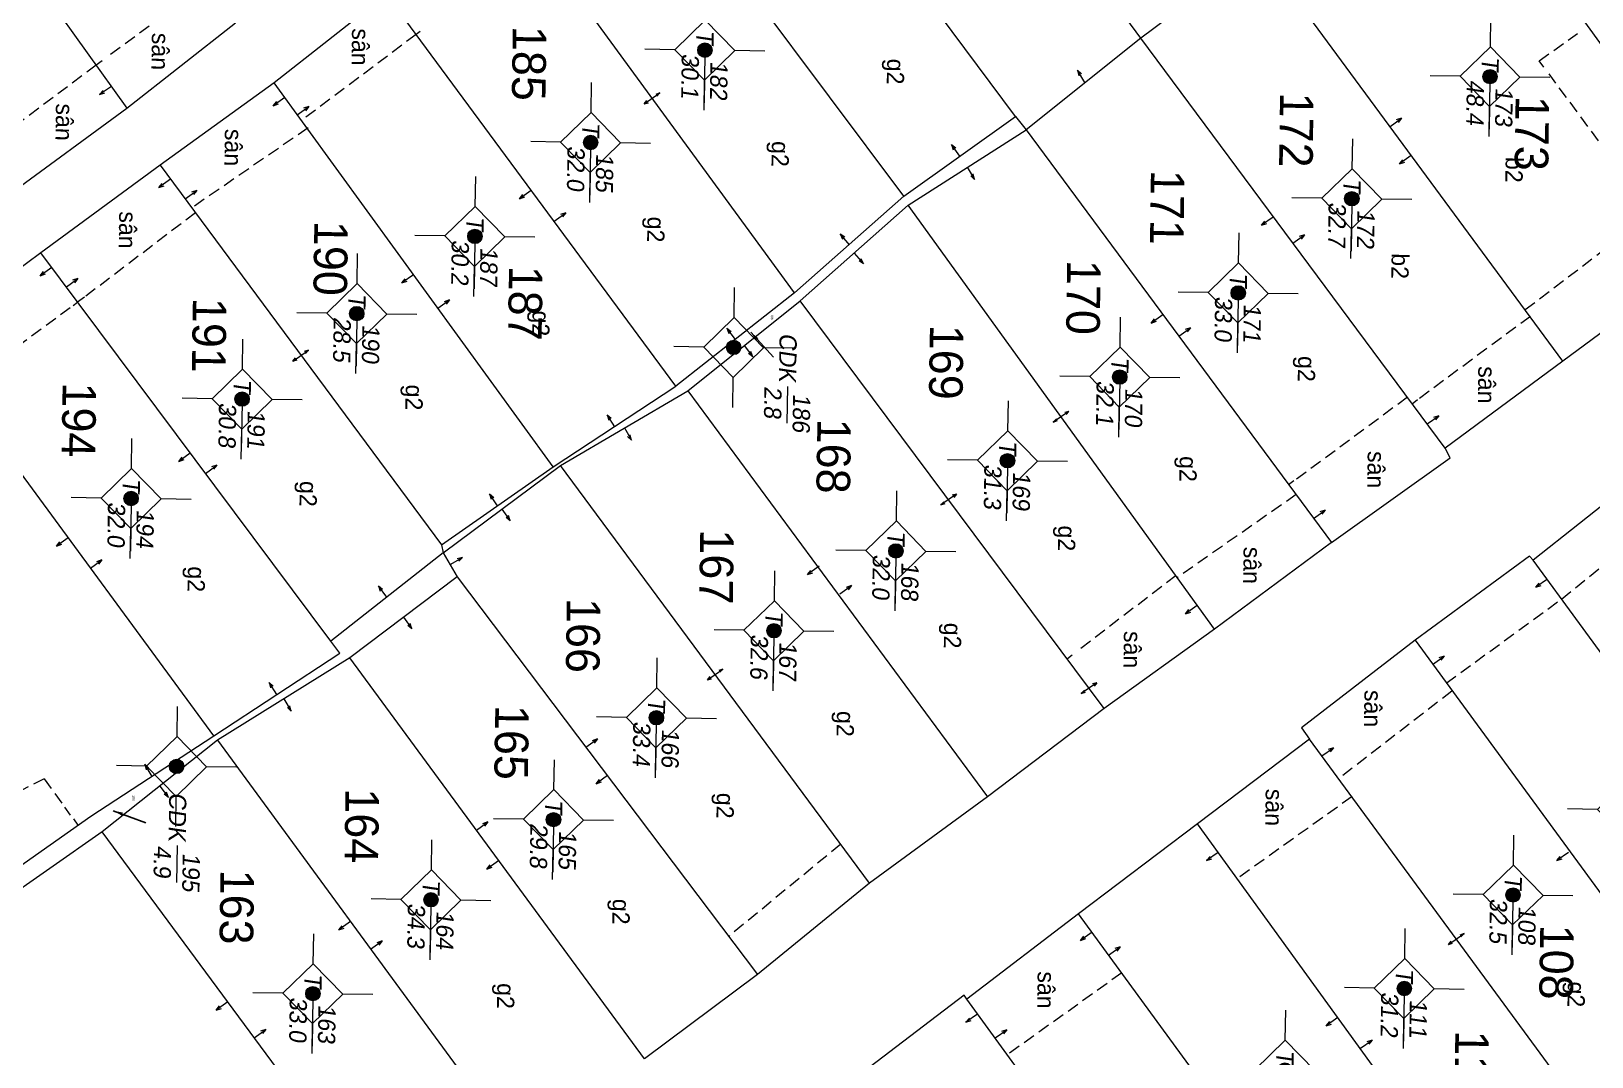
# Model space of a CAD drawing. Extents: x 601689 to 602595, y 1189742 to 1190763.
# Drawn here: x 602082.27 to 602114.79, y 1190391.69 to 1190413.07 of the extents above; entities that cross this region are included whole.
import ezdxf
from ezdxf.enums import TextEntityAlignment as Align

# ---------------------------------------------------------------- set-up
doc = ezdxf.new("R2010")
doc.units = 0
doc.header["$MEASUREMENT"] = 0
doc.linetypes.add('HIDDEN', pattern=[0.375, 0.25, -0.125])
for name, color, linetype in [('10', 250, 'Continuous'), ('11', 7, 'Continuous'), ('13', 7, 'Continuous'), ('14', 7, 'Continuous'), ('15', 7, 'Continuous'), ('16', 7, 'Continuous'), ('53', 7, 'Continuous')]:
    doc.layers.add(name, color=color, linetype=linetype)
doc.styles.add('TXT', font='vnshx.shx')
doc.dimstyles.new('MSADIM', dxfattribs={"dimtxt": 0.2, "dimasz": 0.2, "dimexe": 0.1, "dimexo": 0.1, "dimgap": 0.1, "dimtad": 0, "dimtih": 1, "dimtoh": 1, "dimdsep": 46, "dimtxsty": 'TXT', "dimsah": 1, "dimcen": 0.1, "dimse1": 1, "dimse2": 1, "dimadec": 0, "dimazin": 0, "dimtfac": 1, "dimtofl": 0, "dimtmove": 0, "dimatfit": 3, "dimfxl": 1, "dimtvp": 0.1, "dimtolj": 1, "dimarcsym": 0})

# ---------------------------------------------------------------- blocks, each defined once
blk = doc.blocks.new('NH3R')
at = {"layer": '16', "color": 7, "linetype": 'Continuous', "lineweight": 0}
for p, q in [((0, 0), (0.297, -0.005)), ((0.297, -0.005), (0.186, 0.031)), ((0.297, -0.005), (0.189, -0.033))]:
    blk.add_line(p, q, dxfattribs=at)
blk = doc.blocks.new('NH3')
at = {"layer": '16', "color": 7, "linetype": 'Continuous', "lineweight": 0}
for p, q in [((-0.199, -0.002), (-0.113, 0.021)), ((0.197, -0.012), (0.107, 0.015)), ((-0.199, -0.002), (0.197, -0.012)), ((-0.199, -0.002), (-0.116, -0.035)), ((0.197, -0.012), (0.104, -0.027))]:
    blk.add_line(p, q, dxfattribs=at)
blk = doc.blocks.new('*M1529152915291529')
at = {"layer": '13', "color": 3, "linetype": 'Continuous', "lineweight": 0}
blk.add_line((602445.456, 1189776.29), (602446.476, 1189776.29), dxfattribs=at)
at = {"layer": '13', "color": 3, "linetype": 'Continuous', "lineweight": 0, "style": 'TXT', "oblique": 7.6055}
for s, p in [('108', (602445.606, 1189776.59)), ('32.5', (602445.456, 1189775.99))]:
    blk.add_text(s, height=0.36, dxfattribs=at).set_placement(p, align=Align.MIDDLE_LEFT)
blk.add_text('T', height=0.36, dxfattribs=at).set_placement((602445.259, 1189776.29), align=Align.MIDDLE_RIGHT)
blk = doc.blocks.new('*M1532153215321532')
at = {"layer": '13', "color": 3, "linetype": 'Continuous', "lineweight": 0}
blk.add_line((602428.406, 1189775.562), (602429.426, 1189775.562), dxfattribs=at)
at = {"layer": '13', "color": 3, "linetype": 'Continuous', "lineweight": 0, "style": 'TXT', "oblique": 7.6055}
for s, p in [('173', (602428.556, 1189775.862)), ('48.4', (602428.406, 1189775.262))]:
    blk.add_text(s, height=0.36, dxfattribs=at).set_placement(p, align=Align.MIDDLE_LEFT)
blk.add_text('T', height=0.36, dxfattribs=at).set_placement((602428.209, 1189775.562), align=Align.MIDDLE_RIGHT)
blk = doc.blocks.new('*M1537153715371537')
at = {"layer": '13', "color": 3, "linetype": 'Continuous', "lineweight": 0}
blk.add_line((602447.438, 1189774.052), (602448.458, 1189774.052), dxfattribs=at)
at = {"layer": '13', "color": 3, "linetype": 'Continuous', "lineweight": 0, "style": 'TXT', "oblique": 7.6055}
for s, p in [('111', (602447.588, 1189774.352)), ('31.2', (602447.438, 1189773.752))]:
    blk.add_text(s, height=0.36, dxfattribs=at).set_placement(p, align=Align.MIDDLE_LEFT)
blk.add_text('T', height=0.36, dxfattribs=at).set_placement((602447.241, 1189774.052), align=Align.MIDDLE_RIGHT)
blk = doc.blocks.new('*M1540154015401540')
at = {"layer": '13', "color": 3, "linetype": 'Continuous', "lineweight": 0}
blk.add_line((602430.991, 1189772.719), (602432.011, 1189772.719), dxfattribs=at)
at = {"layer": '13', "color": 3, "linetype": 'Continuous', "lineweight": 0, "style": 'TXT', "oblique": 7.6055}
for s, p in [('172', (602431.141, 1189773.019)), ('32.7', (602430.991, 1189772.419))]:
    blk.add_text(s, height=0.36, dxfattribs=at).set_placement(p, align=Align.MIDDLE_LEFT)
blk.add_text('T', height=0.36, dxfattribs=at).set_placement((602430.794, 1189772.719), align=Align.MIDDLE_RIGHT)
blk = doc.blocks.new('*M1544154415441544')
at = {"layer": '13', "color": 3, "linetype": 'Continuous', "lineweight": 0}
blk.add_line((602449.177, 1189771.588), (602450.197, 1189771.588), dxfattribs=at)
at = {"layer": '13', "color": 3, "linetype": 'Continuous', "lineweight": 0, "style": 'TXT', "oblique": 7.6055}
blk.add_text('T', height=0.36, dxfattribs=at).set_placement((602448.98, 1189771.588), align=Align.MIDDLE_RIGHT)
for s, p in [('112', (602449.327, 1189771.888)), ('32.3', (602449.177, 1189771.288))]:
    blk.add_text(s, height=0.36, dxfattribs=at).set_placement(p, align=Align.MIDDLE_LEFT)
blk = doc.blocks.new('*M1547154715471547')
at = {"layer": '13', "color": 3, "linetype": 'Continuous', "lineweight": 0}
blk.add_line((602432.99, 1189770.38), (602434.01, 1189770.38), dxfattribs=at)
at = {"layer": '13', "color": 3, "linetype": 'Continuous', "lineweight": 0, "style": 'TXT', "oblique": 7.6055}
for s, p in [('171', (602433.14, 1189770.68)), ('33.0', (602432.99, 1189770.08))]:
    blk.add_text(s, height=0.36, dxfattribs=at).set_placement(p, align=Align.MIDDLE_LEFT)
blk.add_text('T', height=0.36, dxfattribs=at).set_placement((602432.793, 1189770.38), align=Align.MIDDLE_RIGHT)
blk = doc.blocks.new('*M1554155415541554')
at = {"layer": '13', "color": 3, "linetype": 'Continuous', "lineweight": 0}
blk.add_line((602434.779, 1189767.937), (602435.799, 1189767.937), dxfattribs=at)
at = {"layer": '13', "color": 3, "linetype": 'Continuous', "lineweight": 0, "style": 'TXT', "oblique": 7.6055}
for s, p in [('170', (602434.929, 1189768.237)), ('32.1', (602434.779, 1189767.637))]:
    blk.add_text(s, height=0.36, dxfattribs=at).set_placement(p, align=Align.MIDDLE_LEFT)
blk.add_text('T', height=0.36, dxfattribs=at).set_placement((602434.582, 1189767.937), align=Align.MIDDLE_RIGHT)
blk = doc.blocks.new('*M1560156015601560')
at = {"layer": '13', "color": 3, "linetype": 'Continuous', "lineweight": 0}
blk.add_line((602436.557, 1189765.623), (602437.577, 1189765.623), dxfattribs=at)
at = {"layer": '13', "color": 3, "linetype": 'Continuous', "lineweight": 0, "style": 'TXT', "oblique": 7.6055}
for s, p in [('169', (602436.707, 1189765.923)), ('31.3', (602436.557, 1189765.323))]:
    blk.add_text(s, height=0.36, dxfattribs=at).set_placement(p, align=Align.MIDDLE_LEFT)
blk.add_text('T', height=0.36, dxfattribs=at).set_placement((602436.36, 1189765.623), align=Align.MIDDLE_RIGHT)
blk = doc.blocks.new('*M1567156715671567')
at = {"layer": '13', "color": 3, "linetype": 'Continuous', "lineweight": 0}
blk.add_line((602438.472, 1189763.325), (602439.492, 1189763.325), dxfattribs=at)
at = {"layer": '13', "color": 3, "linetype": 'Continuous', "lineweight": 0, "style": 'TXT', "oblique": 7.6055}
for s, p in [('168', (602438.622, 1189763.625)), ('32.0', (602438.472, 1189763.025))]:
    blk.add_text(s, height=0.36, dxfattribs=at).set_placement(p, align=Align.MIDDLE_LEFT)
blk.add_text('T', height=0.36, dxfattribs=at).set_placement((602438.275, 1189763.325), align=Align.MIDDLE_RIGHT)
blk = doc.blocks.new('*M1573157315731573')
at = {"layer": '13', "color": 3, "linetype": 'Continuous', "lineweight": 0}
blk.add_line((602440.171, 1189760.807), (602441.191, 1189760.807), dxfattribs=at)
at = {"layer": '13', "color": 3, "linetype": 'Continuous', "lineweight": 0, "style": 'TXT', "oblique": 7.6055}
for s, p in [('167', (602440.321, 1189761.107)), ('32.6', (602440.171, 1189760.507))]:
    blk.add_text(s, height=0.36, dxfattribs=at).set_placement(p, align=Align.MIDDLE_LEFT)
blk.add_text('T', height=0.36, dxfattribs=at).set_placement((602439.974, 1189760.807), align=Align.MIDDLE_RIGHT)
blk = doc.blocks.new('*M1574157415741574')
at = {"layer": '13', "color": 3, "linetype": 'Continuous', "lineweight": 0}
blk.add_line((602434.279, 1189759.882), (602435.044, 1189759.882), dxfattribs=at)
at = {"layer": '13', "color": 3, "linetype": 'Continuous', "lineweight": 0, "style": 'TXT', "oblique": 7.6055}
blk.add_text('CDK', height=0.36, dxfattribs=at).set_placement((602434.186, 1189759.882), align=Align.MIDDLE_RIGHT)
for s, p in [('186', (602434.429, 1189760.182)), ('2.8', (602434.279, 1189759.582))]:
    blk.add_text(s, height=0.36, dxfattribs=at).set_placement(p, align=Align.MIDDLE_LEFT)
blk = doc.blocks.new('*M1577157715771577')
at = {"layer": '13', "color": 3, "linetype": 'Continuous', "lineweight": 0}
blk.add_line((602428.092, 1189759.192), (602429.112, 1189759.192), dxfattribs=at)
at = {"layer": '13', "color": 3, "linetype": 'Continuous', "lineweight": 0, "style": 'TXT', "oblique": 7.6055}
for s, p in [('182', (602428.242, 1189759.492)), ('30.1', (602428.092, 1189758.892))]:
    blk.add_text(s, height=0.36, dxfattribs=at).set_placement(p, align=Align.MIDDLE_LEFT)
blk.add_text('T', height=0.36, dxfattribs=at).set_placement((602427.895, 1189759.192), align=Align.MIDDLE_RIGHT)
blk = doc.blocks.new('*M1580158015801580')
at = {"layer": '13', "color": 3, "linetype": 'Continuous', "lineweight": 0}
blk.add_line((602442.022, 1189758.383), (602443.042, 1189758.383), dxfattribs=at)
at = {"layer": '13', "color": 3, "linetype": 'Continuous', "lineweight": 0, "style": 'TXT', "oblique": 7.6055}
for s, p in [('166', (602442.172, 1189758.683)), ('33.4', (602442.022, 1189758.083))]:
    blk.add_text(s, height=0.36, dxfattribs=at).set_placement(p, align=Align.MIDDLE_LEFT)
blk.add_text('T', height=0.36, dxfattribs=at).set_placement((602441.825, 1189758.383), align=Align.MIDDLE_RIGHT)
blk = doc.blocks.new('*M1583158315831583')
at = {"layer": '13', "color": 3, "linetype": 'Continuous', "lineweight": 0}
blk.add_line((602430.05, 1189756.839), (602431.07, 1189756.839), dxfattribs=at)
at = {"layer": '13', "color": 3, "linetype": 'Continuous', "lineweight": 0, "style": 'TXT', "oblique": 7.6055}
for s, p in [('185', (602430.2, 1189757.139)), ('32.0', (602430.05, 1189756.539))]:
    blk.add_text(s, height=0.36, dxfattribs=at).set_placement(p, align=Align.MIDDLE_LEFT)
blk.add_text('T', height=0.36, dxfattribs=at).set_placement((602429.853, 1189756.839), align=Align.MIDDLE_RIGHT)
blk = doc.blocks.new('*M1585158515851585')
at = {"layer": '13', "color": 3, "linetype": 'Continuous', "lineweight": 0}
blk.add_line((602444.176, 1189756.27), (602445.196, 1189756.27), dxfattribs=at)
at = {"layer": '13', "color": 3, "linetype": 'Continuous', "lineweight": 0, "style": 'TXT', "oblique": 7.6055}
for s, p in [('165', (602444.326, 1189756.57)), ('29.8', (602444.176, 1189755.97))]:
    blk.add_text(s, height=0.36, dxfattribs=at).set_placement(p, align=Align.MIDDLE_LEFT)
blk.add_text('T', height=0.36, dxfattribs=at).set_placement((602443.979, 1189756.27), align=Align.MIDDLE_RIGHT)
blk = doc.blocks.new('*M1588158815881588')
at = {"layer": '13', "color": 3, "linetype": 'Continuous', "lineweight": 0}
blk.add_line((602432.043, 1189754.455), (602433.063, 1189754.455), dxfattribs=at)
at = {"layer": '13', "color": 3, "linetype": 'Continuous', "lineweight": 0, "style": 'TXT', "oblique": 7.6055}
for s, p in [('187', (602432.193, 1189754.755)), ('30.2', (602432.043, 1189754.155))]:
    blk.add_text(s, height=0.36, dxfattribs=at).set_placement(p, align=Align.MIDDLE_LEFT)
blk.add_text('T', height=0.36, dxfattribs=at).set_placement((602431.846, 1189754.455), align=Align.MIDDLE_RIGHT)
blk = doc.blocks.new('*M1589158915891589')
at = {"layer": '13', "color": 3, "linetype": 'Continuous', "lineweight": 0}
blk.add_line((602445.884, 1189753.741), (602446.904, 1189753.741), dxfattribs=at)
at = {"layer": '13', "color": 3, "linetype": 'Continuous', "lineweight": 0, "style": 'TXT', "oblique": 7.6055}
for s, p in [('164', (602446.034, 1189754.041)), ('34.3', (602445.884, 1189753.441))]:
    blk.add_text(s, height=0.36, dxfattribs=at).set_placement(p, align=Align.MIDDLE_LEFT)
blk.add_text('T', height=0.36, dxfattribs=at).set_placement((602445.687, 1189753.741), align=Align.MIDDLE_RIGHT)
blk = doc.blocks.new('*M1590159015901590')
at = {"layer": '13', "color": 3, "linetype": 'Continuous', "lineweight": 0}
blk.add_line((602433.687, 1189752.017), (602434.707, 1189752.017), dxfattribs=at)
at = {"layer": '13', "color": 3, "linetype": 'Continuous', "lineweight": 0, "style": 'TXT', "oblique": 7.6055}
for s, p in [('190', (602433.837, 1189752.317)), ('28.5', (602433.687, 1189751.717))]:
    blk.add_text(s, height=0.36, dxfattribs=at).set_placement(p, align=Align.MIDDLE_LEFT)
blk.add_text('T', height=0.36, dxfattribs=at).set_placement((602433.49, 1189752.017), align=Align.MIDDLE_RIGHT)
blk = doc.blocks.new('*M1593159315931593')
at = {"layer": '13', "color": 3, "linetype": 'Continuous', "lineweight": 0}
blk.add_line((602447.876, 1189751.308), (602448.896, 1189751.308), dxfattribs=at)
at = {"layer": '13', "color": 3, "linetype": 'Continuous', "lineweight": 0, "style": 'TXT', "oblique": 7.6055}
for s, p in [('163', (602448.026, 1189751.608)), ('33.0', (602447.876, 1189751.008))]:
    blk.add_text(s, height=0.36, dxfattribs=at).set_placement(p, align=Align.MIDDLE_LEFT)
blk.add_text('T', height=0.36, dxfattribs=at).set_placement((602447.679, 1189751.308), align=Align.MIDDLE_RIGHT)
blk = doc.blocks.new('*M1594159415941594')
at = {"layer": '13', "color": 3, "linetype": 'Continuous', "lineweight": 0}
blk.add_line((602435.505, 1189749.653), (602436.525, 1189749.653), dxfattribs=at)
at = {"layer": '13', "color": 3, "linetype": 'Continuous', "lineweight": 0, "style": 'TXT', "oblique": 7.6055}
for s, p in [('191', (602435.655, 1189749.953)), ('30.8', (602435.505, 1189749.353))]:
    blk.add_text(s, height=0.36, dxfattribs=at).set_placement(p, align=Align.MIDDLE_LEFT)
blk.add_text('T', height=0.36, dxfattribs=at).set_placement((602435.308, 1189749.653), align=Align.MIDDLE_RIGHT)
blk = doc.blocks.new('*M1596159615961596')
at = {"layer": '13', "color": 3, "linetype": 'Continuous', "lineweight": 0}
blk.add_line((602443.181, 1189748.399), (602443.946, 1189748.399), dxfattribs=at)
at = {"layer": '13', "color": 3, "linetype": 'Continuous', "lineweight": 0, "style": 'TXT', "oblique": 7.6055}
for s, p in [('195', (602443.331, 1189748.699)), ('4.9', (602443.181, 1189748.099))]:
    blk.add_text(s, height=0.36, dxfattribs=at).set_placement(p, align=Align.MIDDLE_LEFT)
blk.add_text('CDK', height=0.36, dxfattribs=at).set_placement((602443.088, 1189748.399), align=Align.MIDDLE_RIGHT)
blk = doc.blocks.new('*M1598159815981598')
at = {"layer": '13', "color": 3, "linetype": 'Continuous', "lineweight": 0}
blk.add_line((602437.61, 1189747.37), (602438.63, 1189747.37), dxfattribs=at)
at = {"layer": '13', "color": 3, "linetype": 'Continuous', "lineweight": 0, "style": 'TXT', "oblique": 7.6055}
for s, p in [('194', (602437.76, 1189747.67)), ('32.0', (602437.61, 1189747.07))]:
    blk.add_text(s, height=0.36, dxfattribs=at).set_placement(p, align=Align.MIDDLE_LEFT)
blk.add_text('T', height=0.36, dxfattribs=at).set_placement((602437.413, 1189747.37), align=Align.MIDDLE_RIGHT)
blk = doc.blocks.new('CENTRD')
at = {"layer": '11', "linetype": 'Continuous', "lineweight": 0}
h = blk.add_hatch(color=2, dxfattribs=at)
edge = h.paths.add_edge_path()
edge.add_arc((0, 0), 0.15, 0, 360)
at = {"layer": '11', "color": 2, "linetype": 'Continuous', "lineweight": 0}
for p, q in [((0, 1.25), (0, 0.625)), ((0, 0.625), (-0.625, 0)), ((0.625, 0), (0, 0.625)), ((-0.625, 0), (-1.25, 0)), ((-0.625, 0), (0, -0.625)), ((0, -0.625), (0.625, 0)), ((1.25, 0), (0.625, 0)), ((0, -0.625), (0, -1.25))]:
    blk.add_line(p, q, dxfattribs=at)
blk.add_circle((0, 0), 0.15, dxfattribs=at)

msp = doc.modelspace()

# ---------------------------------------------------------------- linework, layer by layer
at = {"layer": '10', "color": 7, "linetype": 'Continuous', "lineweight": 0}
for p, q in [((602074.694, 1190424.843), (602084.26, 1190411.461)), ((602105.392, 1190412.922), (602099.305, 1190421.255)), ((602102.779, 1190411.287), (602096.779, 1190419.369)), ((602100.455, 1190409.629), (602094.436, 1190417.672)), ((602098.178, 1190407.61), (602092.229, 1190415.742)), ((602107.867, 1190414.768), (602105.392, 1190412.922)), ((602114.19, 1190406.19), (602107.867, 1190414.768)), ((602089.673, 1190413.837), (602087.327, 1190411.989)), ((602095.701, 1190405.664), (602089.673, 1190413.837)), ((602084.26, 1190411.461), (602086.524, 1190413.241)), ((602105.392, 1190412.922), (602103.005, 1190411.014)), ((602111.734, 1190404.374), (602105.392, 1190412.922)), ((602087.327, 1190411.989), (602084.954, 1190410.271)), ((602093.148, 1190403.989), (602087.327, 1190411.989)), ((602081.835, 1190409.684), (602084.26, 1190411.461)), ((602100.455, 1190409.629), (602102.779, 1190411.287)), ((602102.779, 1190411.287), (602103.005, 1190411.014)), ((602100.544, 1190409.438), (602103.005, 1190411.014)), ((602103.005, 1190411.014), (602109.368, 1190402.407)), ((602084.954, 1190410.271), (602082.468, 1190408.446)), ((602084.954, 1190410.271), (602090.816, 1190402.361)), ((602098.178, 1190407.61), (602100.455, 1190409.629)), ((602098.296, 1190407.448), (602100.544, 1190409.438)), ((602106.932, 1190400.6), (602100.544, 1190409.438)), ((602082.468, 1190408.446), (602080.004, 1190406.64)), ((602088.508, 1190400.353), (602082.468, 1190408.446)), ((602098.178, 1190407.61), (602095.701, 1190405.664)), ((602095.95, 1190405.571), (602098.296, 1190407.448)), ((602104.63, 1190398.951), (602098.296, 1190407.448)), ((602086.071, 1190398.376), (602080.004, 1190406.64)), ((602114.19, 1190406.19), (602111.734, 1190404.374)), ((602093.148, 1190403.989), (602095.701, 1190405.664)), ((602093.298, 1190404.016), (602095.95, 1190405.571)), ((602095.95, 1190405.571), (602102.195, 1190397.104)), ((602090.816, 1190402.361), (602093.148, 1190403.989)), ((602090.853, 1190402.191), (602093.298, 1190404.016)), ((602099.739, 1190395.308), (602093.298, 1190404.016)), ((602115.989, 1190403.956), (602113.573, 1190402.039)), ((602090.853, 1190402.191), (602088.508, 1190400.353)), ((602090.816, 1190402.361), (602090.853, 1190402.191)), ((602090.853, 1190402.191), (602091.146, 1190401.696)), ((602109.368, 1190402.407), (602106.932, 1190400.6)), ((602119.963, 1190393.271), (602113.573, 1190402.039)), ((602091.146, 1190401.696), (602088.904, 1190400.007)), ((602091.146, 1190401.696), (602097.403, 1190393.4)), ((602106.932, 1190400.6), (602104.63, 1190398.951)), ((602111.109, 1190400.372), (602117.559, 1190391.564)), ((602088.904, 1190400.007), (602086.149, 1190398.285)), ((602095.049, 1190391.643), (602088.904, 1190400.007)), ((602104.63, 1190398.951), (602102.195, 1190397.104)), ((602086.149, 1190398.285), (602083.743, 1190396.377)), ((602086.149, 1190398.285), (602092.531, 1190389.587)), ((602108.911, 1190398.312), (602106.577, 1190396.545)), ((602115.194, 1190389.756), (602108.911, 1190398.312)), ((602102.195, 1190397.104), (602099.739, 1190395.308)), ((602083.743, 1190396.377), (602079.594, 1190393.474)), ((602090.184, 1190387.659), (602083.743, 1190396.377)), ((602106.577, 1190396.545), (602104.091, 1190394.669)), ((602112.701, 1190388.09), (602106.577, 1190396.545)), ((602099.739, 1190395.308), (602097.403, 1190393.4)), ((602104.091, 1190394.669), (602101.767, 1190392.89)), ((602110.275, 1190386.213), (602104.091, 1190394.669)), ((602097.403, 1190393.4), (602095.049, 1190391.643)), ((602107.861, 1190384.506), (602101.767, 1190392.89))]:
    msp.add_line(p, q, dxfattribs=at)
for points in [[(602111.565, 1190417.517), (602117.424, 1190409.417), (602117.464, 1190408.686), (602116.766, 1190408.095), (602114.19, 1190406.19)], [(602109.368, 1190402.407), (602111.841, 1190404.172), (602111.734, 1190404.374)], [(602113.573, 1190402.039), (602113.494, 1190402.12), (602111.109, 1190400.372)], [(602086.071, 1190398.376), (602088.695, 1190400.1), (602088.508, 1190400.353)], [(602111.109, 1190400.372), (602108.744, 1190398.545), (602108.911, 1190398.312)], [(602079.448, 1190393.846), (602083.508, 1190396.701), (602086.071, 1190398.376)], [(602101.767, 1190392.89), (602101.708, 1190392.971), (602099.313, 1190391.144), (602099.372, 1190391.063)]]:
    msp.add_lwpolyline(points, dxfattribs=at)
at = {"layer": '14', "color": 6, "linetype": 'HIDDEN', "lineweight": 0}
for p, q in [((602085.936, 1190414.058), (602083.855, 1190412.536)), ((602090.291, 1190412.999), (602087.907, 1190411.211)), ((602090.372, 1190413.058), (602090.291, 1190412.999)), ((602114.301, 1190412.879), (602114.493, 1190413.017)), ((602113.695, 1190412.447), (602114.261, 1190412.85)), ((602083.622, 1190412.36), (602081.198, 1190410.543)), ((602083.744, 1190412.448), (602083.622, 1190412.36)), ((602113.794, 1190412.317), (602113.695, 1190412.447)), ((602088.035, 1190411.05), (602085.612, 1190409.383)), ((602085.691, 1190409.281), (602083.376, 1190407.523)), ((602080.76, 1190405.609), (602083.133, 1190407.346)), ((602083.143, 1190407.346), (602083.234, 1190407.415)), ((602083.376, 1190407.523), (602083.234, 1190407.415)), ((602113.512, 1190407.12), (602111.158, 1190405.382)), ((602110.949, 1190405.435), (602108.595, 1190403.697)), ((602111.158, 1190405.382), (602111.047, 1190405.294)), ((602108.585, 1190403.697), (602108.474, 1190403.609)), ((602108.631, 1190403.407), (602106.158, 1190401.68)), ((602114.162, 1190401.23), (602116.447, 1190403.079)), ((602106.128, 1190401.721), (602104.066, 1190400.139)), ((602111.757, 1190399.474), (602114.162, 1190401.23)), ((602103.965, 1190400.06), (602103.864, 1190399.982)), ((602111.875, 1190399.312), (602109.52, 1190397.484)), ((602082.538, 1190397.484), (602078.832, 1190395.585)), ((602082.538, 1190397.484), (602082.941, 1190396.919)), ((602109.795, 1190397.11), (602107.402, 1190395.403)), ((602082.961, 1190396.889), (602083.078, 1190396.727)), ((602083.147, 1190396.646), (602083.235, 1190396.515)), ((602099.14, 1190396.117), (602096.804, 1190394.198)), ((602104.994, 1190393.435), (602102.611, 1190391.729))]:
    msp.add_line(p, q, dxfattribs=at)
msp.add_lwpolyline([(602113.404, 1190407.262), (602116.052, 1190409.276), (602113.902, 1190412.175)], dxfattribs=at)

# ---------------------------------------------------------------- block references
at = {"layer": '11', "color": 2, "linetype": 'Continuous', "lineweight": 0, "rotation": 269.1680420500809}
for p in [(602096.307, 1190412.671), (602112.671, 1190412.119), (602093.926, 1190410.747), (602109.791, 1190409.575), (602091.513, 1190408.789), (602107.423, 1190407.611), (602089.052, 1190407.18), (602096.907, 1190406.474), (602104.954, 1190405.857), (602086.662, 1190405.397), (602102.615, 1190404.113), (602084.348, 1190403.325), (602100.289, 1190402.232), (602097.747, 1190400.569), (602095.296, 1190398.754), (602085.296, 1190397.74), (602093.152, 1190396.631), (602115.536, 1190396.836), (602113.151, 1190395.06), (602090.598, 1190394.96), (602110.885, 1190393.111), (602088.137, 1190393.003), (602108.396, 1190391.408)]:
    msp.add_blockref('CENTRD', p, dxfattribs=at)
at = {"layer": '13', "color": 3, "linetype": 'Continuous', "lineweight": 0, "rotation": 269.1680420500809}
for name, p in [('*M1577157715771577', (-578790.27, 1810052.359)), ('*M1532153215321532', (-578790.27, 1810052.359)), ('*M1583158315831583', (-578790.27, 1810052.359)), ('*M1540154015401540', (-578790.27, 1810052.359)), ('*M1588158815881588', (-578790.27, 1810052.359)), ('*M1547154715471547', (-578790.27, 1810052.359)), ('*M1590159015901590', (-578790.27, 1810052.359)), ('*M1574157415741574', (-578789.148, 1810051.623)), ('*M1554155415541554', (-578790.27, 1810052.359)), ('*M1594159415941594', (-578790.27, 1810052.359)), ('*M1560156015601560', (-578790.27, 1810052.359)), ('*M1598159815981598', (-578790.27, 1810052.359)), ('*M1567156715671567', (-578790.27, 1810052.359)), ('*M1573157315731573', (-578790.27, 1810052.359)), ('*M1580158015801580', (-578790.27, 1810052.359)), ('*M1596159615961596', (-578790.259, 1810050.783)), ('*M1585158515851585', (-578790.27, 1810052.359)), ('*M1589158915891589', (-578790.27, 1810052.359)), ('*M1529152915291529', (-578790.27, 1810052.359)), ('*M1593159315931593', (-578790.27, 1810052.359)), ('*M1537153715371537', (-578790.27, 1810052.359)), ('*M1544154415441544', (-578790.27, 1810052.359))]:
    msp.add_blockref(name, p, dxfattribs=at)
at = {"layer": '16', "color": 7, "linetype": 'Continuous', "lineweight": 0}
for name, p, xscale, yscale, rotation in [('NH3R', (602104.228, 1190411.998), 0.999997308433656, 0.999997308433656, 122.0199725175383), ('NH3R', (602083.937, 1190411.916), 0.9999971261239338, 0.9999971261239338, 215.5693173182208), ('NH3R', (602087.554, 1190411.686), 0.9999987024324314, 0.9999987024324314, 216.4178728912441), ('NH3R', (602087.809, 1190411.323), 1.000001429860502, 1.000001429860502, 36.72204226805957), ('NH3R', (602110.587, 1190411.08), 1.000001988832718, 1.000001988832718, 36.58046743701629), ('NH3R', (602101.618, 1190410.463), 1.000001572617671, 1.000001572617671, 125.5210793995892), ('NH3R', (602085.17, 1190409.979), 1.000001429860502, 1.000001429860502, 216.7220422680595), ('NH3R', (602085.474, 1190409.575), 1.000001429860502, 1.000001429860502, 36.72204226805957), ('NH3R', (602092.687, 1190409.746), 0.9999987024324314, 0.9999987024324314, 216.4178728912441), ('NH3R', (602093.168, 1190409.109), 1.000001429860502, 1.000001429860502, 36.72204226805957), ('NH3R', (602099.322, 1190408.614), 0.9999989087787367, 0.9999989087787367, 131.5532553199147), ('NH3R', (602108.563, 1190408.648), 1.000001988832718, 1.000001988832718, 36.58046743701629), ('NH3R', (602082.695, 1190408.143), 1.000001429860502, 1.000001429860502, 216.7220422680595), ('NH3R', (602082.999, 1190407.738), 1.000001429860502, 1.000001429860502, 36.72204226805957), ('NH3R', (602090.743, 1190407.292), 1.000001429860502, 1.000001429860502, 36.72204226805957), ('NH3R', (602096.945, 1190406.637), 0.9999983775496724, 0.9999983775496724, 128.1656127771029), ('NH3R', (602106.187, 1190406.711), 0.9999980857351504, 0.9999980857351504, 36.46584589911028), ('NH3', (602087.88, 1190406.311), 0.9999984454427512, 0.9999984454427512, 36.54066037681407), ('NH3R', (602097.123, 1190406.514), 1.000001671117614, 1.000001671117614, 308.6781551903085), ('NH3', (602103.733, 1190405.024), 0.9999980081167016, 0.9999980081167016, 215.8655298837489), ('NH3R', (602111.362, 1190404.879), 0.9999980857351504, 0.9999980857351504, 36.46584589911028), ('NH3R', (602094.63, 1190404.799), 0.9999982286012192, 0.9999982286012192, 300.3723880842663), ('NH3R', (602085.582, 1190404.272), 1.000001429860502, 1.000001429860502, 216.7220422680595), ('NH3R', (602085.896, 1190403.849), 1.000001429860502, 1.000001429860502, 36.72204226805957), ('NH3R', (602091.987, 1190403.174), 0.9999981618465442, 0.9999981618465442, 124.9100812430907), ('NH3', (602101.39, 1190403.296), 0.9999980081167016, 0.9999980081167016, 215.8655298837489), ('NH3R', (602108.994, 1190402.911), 0.9999980857351504, 0.9999980857351504, 36.46584589911028), ('NH3R', (602083.037, 1190402.507), 1.000002733431015, 1.000002733431015, 216.2844139805851), ('NH3R', (602091, 1190401.949), 1.000001000287822, 1.000001000287822, 30.69507122676176), ('NH3R', (602083.499, 1190401.871), 1.000001429860502, 1.000001429860502, 36.72204226805957), ('NH3R', (602089.681, 1190401.267), 0.9999972485636456, 0.9999972485636456, 128.0802342635707), ('NH3R', (602099.122, 1190401.337), 1.000001214884449, 1.000001214884449, 36.8365644666344), ('NH3R', (602113.867, 1190401.644), 1.000001330807591, 1.000001330807591, 215.8733745387972), ('NH3R', (602090.025, 1190400.852), 0.999998632999796, 0.999998632999796, 306.9780429049905), ('NH3R', (602087.383, 1190399.238), 0.999997795644434, 0.999997795644434, 123.3112809786405), ('NH3', (602104.316, 1190399.366), 0.9999980081167016, 0.9999980081167016, 215.8655298837489), ('NH3R', (602087.532, 1190399.146), 0.999997308433656, 0.999997308433656, 302.0199725175383), ('NH3R', (602093.828, 1190398.139), 1.000001214884449, 1.000001214884449, 36.8365644666344), ('NH3R', (602109.166, 1190397.959), 0.9999985186375996, 0.9999985186375996, 35.6067252016022), ('NH3R', (602084.789, 1190397.533), 0.9999978371804512, 0.9999978371804512, 123.1669807053516), ('NH3R', (602094.28, 1190397.553), 1.000002525610983, 1.000002525610983, 217.0261775118474), ('NH3R', (602084.946, 1190397.331), 1.000001582527298, 1.000001582527298, 308.4030843678724), ('NH3R', (602091.545, 1190396.41), 1.000001214884449, 1.000001214884449, 36.8365644666344), ('NH3R', (602114.309, 1190395.948), 1.000001330807591, 1.000001330807591, 215.8733745387972), ('NH3R', (602092.005, 1190395.774), 1.000002525610983, 1.000002525610983, 217.0261775118474), ('NH3R', (602088.918, 1190394.506), 1.000002733431015, 1.000002733431015, 216.2844139805851), ('NH3R', (602089.34, 1190393.931), 1.000001384334762, 1.000001384334762, 36.26573784867658), ('NH3R', (602104.719, 1190393.809), 0.9999985186375996, 0.9999985186375996, 35.6067252016022), ('NH3', (602111.964, 1190394.15), 1.000001949508649, 1.000001949508649, 36.27374191136761), ('NH3R', (602086.365, 1190392.832), 1.000002733431015, 1.000002733431015, 216.2844139805851), ('NH3R', (602086.914, 1190392.084), 1.000001429860502, 1.000001429860502, 36.72204226805957), ('NH3R', (602102.356, 1190392.082), 0.9999985186375996, 0.9999985186375996, 35.6067252016022), ('NH3R', (602109.973, 1190391.868), 0.9999985186375996, 0.9999985186375996, 35.6067252016022)]:
    msp.add_blockref(name, p, dxfattribs=dict(at, xscale=xscale, yscale=yscale, rotation=rotation))
for name, p, rotation in [('NH3', (602095.204, 1190411.672), 36.18820418824849), ('NH3R', (602111.028, 1190410.474), 216.3990354822951), ('NH3R', (602101.774, 1190410.231), 302.6266423357999), ('NH3R', (602108.15, 1190409.193), 216.3990354822951), ('NH3R', (602099.42, 1190408.443), 311.5156736973346), ('NH3R', (602090.233, 1190407.989), 216.0363388676191), ('NH3R', (602105.852, 1190407.154), 216.3990354822951), ('NH3R', (602094.43, 1190404.821), 123.2705796708254), ('NH3R', (602092.076, 1190403.104), 306.7591318519865), ('NH3R', (602098.69, 1190401.913), 216.3990354822951), ('NH3R', (602106.569, 1190401.094), 216.3990354822951), ('NH3R', (602111.473, 1190399.867), 36.56979572926547), ('NH3', (602096.519, 1190399.662), 36.48452169812439), ('NH3R', (602107.008, 1190395.948), 215.9696377205524), ('NH3R', (602104.376, 1190394.285), 215.9696377205524), ('NH3R', (602101.992, 1190392.577), 215.9696377205524), ('NH3R', (602109.502, 1190392.504), 215.9696377205524)]:
    msp.add_blockref(name, p, dxfattribs=dict(at, rotation=rotation))

# ---------------------------------------------------------------- texts
at = {"layer": '15', "color": 7, "linetype": 'Continuous', "lineweight": 0, "style": 'TXT'}
for s, p in [('s%%169n', (602084.962, 1190413.032)), ('s%%169n', (602089.133, 1190413.125)), ('g2', (602100.285, 1190412.492)), ('s%%169n', (602082.962, 1190411.559)), ('s%%169n', (602086.484, 1190411.03)), ('g2', (602097.882, 1190410.775)), ('b2', (602113.178, 1190410.445)), ('s%%169n', (602084.281, 1190409.311)), ('g2', (602095.29, 1190409.2)), ('b2', (602110.8, 1190408.437)), ('g2', (602092.893, 1190407.243)), ('g2', (602108.851, 1190406.294)), ('s%%169n', (602112.608, 1190406.082)), ('g2', (602090.251, 1190405.699)), ('g2', (602106.382, 1190404.208)), ('s%%169n', (602110.303, 1190404.314)), ('g2', (602088.044, 1190403.689)), ('g2', (602103.852, 1190402.762)), ('s%%169n', (602107.716, 1190402.319)), ('g2', (602085.71, 1190401.91)), ('g2', (602101.474, 1190400.734)), ('s%%169n', (602105.222, 1190400.563)), ('s%%169n', (602110.235, 1190399.334)), ('g2', (602099.238, 1190398.895)), ('s%%169n', (602108.177, 1190397.273)), ('g2', (602096.735, 1190397.189)), ('g2', (602094.565, 1190394.979)), ('s%%169n', (602103.424, 1190393.467)), ('g2', (602092.16, 1190393.222)), ('g2', (602114.472, 1190393.256))]:
    msp.add_text(s, height=0.36, rotation=269.2144, dxfattribs=at).set_placement(p, align=Align.MIDDLE_LEFT)
at = {"layer": '53', "color": 200, "linetype": 'Continuous', "lineweight": 0, "style": 'TXT'}
for s, height, p in [(' 185', 0.7, (602092.658, 1190413.436)), (' 172', 0.7, (602108.649, 1190412.047)), (' 173', 0.7, (602113.559, 1190411.979)), (' 171', 0.7, (602105.958, 1190410.434)), (' 190', 0.7, (602088.521, 1190409.373)), (' 187', 0.7, (602092.579, 1190408.437)), (' 170', 0.7, (602104.211, 1190408.558)), (' 191', 0.7, (602085.99, 1190407.767)), (' 186', 0.05, (602097.708, 1190407.187)), (' 169', 0.7, (602101.352, 1190407.207)), (' 194', 0.7, (602083.275, 1190406.004)), (' 168', 0.7, (602099.006, 1190405.249)), (' 167', 0.7, (602096.564, 1190402.942)), (' 166', 0.7, (602093.784, 1190401.51)), (' 165', 0.7, (602092.293, 1190399.281)), (' 195', 0.05, (602084.399, 1190397.159)), (' 164', 0.7, (602089.17, 1190397.543)), (' 163', 0.7, (602086.566, 1190395.849)), (' 108', 0.7, (602114.072, 1190394.701)), (' 111', 0.7, (602112.302, 1190392.496))]:
    msp.add_text(s, height=height, rotation=269.2144, dxfattribs=at).set_placement(p, align=Align.MIDDLE_LEFT)

# ---------------------------------------------------------------- leaders
at = {"layer": '13', "color": 3, "linetype": 'Continuous', "lineweight": 0}
for points in [[(602097.264, 1190406.792), (602097.736, 1190406.271)], [(602083.974, 1190396.817), (602084.656, 1190396.567)]]:
    msp.add_leader(points, dimstyle='MSADIM', dxfattribs=at)

doc.saveas('drawing.dxf')
